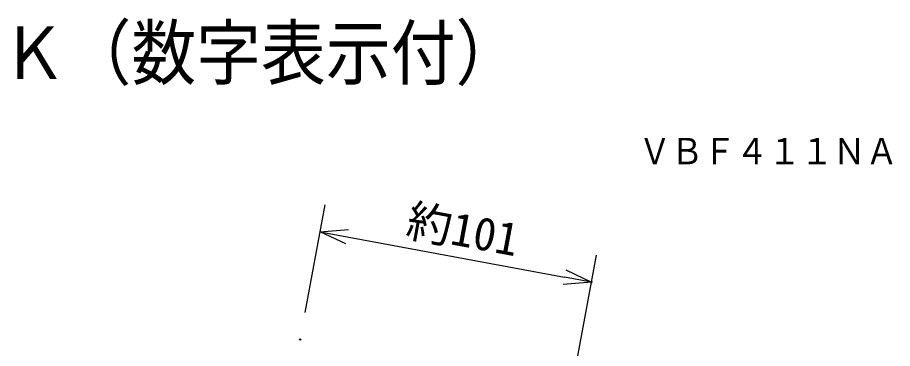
# Model space of a CAD drawing. Units: millimetres, scale not verified. Extents: x -62 to 62, y -57 to 58.
# Drawn here: x -1.3 to 62.5, y 33.6 to 57.8 of the extents above; entities that cross this region are included whole.
import ezdxf
from ezdxf.enums import TextEntityAlignment as Align

# ---------------------------------------------------------------- set-up
doc = ezdxf.new("R2010")
doc.units = ezdxf.units.MM
doc.header["$LTSCALE"] = 0.191441
doc.header["$PDMODE"] = 32
doc.header["$PDSIZE"] = 0.0957
for name, color, linetype in [('0-0_MOJI1', 2, 'Continuous'), ('0-3_TOUROKU', 1, 'Continuous'), ('0-4_SUNPO', 3, 'Continuous'), ('0-5_DEFPOINTS', 7, 'Continuous')]:
    doc.layers.add(name, color=color, linetype=linetype)
doc.styles.add('ＭＳ ゴシック', font='')
doc.styles.get('ＭＳ ゴシック').set_extended_font_data('MS Gothic')

# ---------------------------------------------------------------- blocks, each defined once
blk = doc.blocks.new('_OPEN30')
at = {"layer": '0-5_DEFPOINTS'}
blk.add_line((0, 0), (-1, 0), dxfattribs=at)
blk.add_lwpolyline([(-1, 0.26795), (0, 0), (-1, -0.26795)], dxfattribs=at)

msp = doc.modelspace()

# ---------------------------------------------------------------- linework, layer by layer
at = {"layer": '0-4_SUNPO'}
for p, q in [((19.6795, 36.255), (21.1428, 44.12)), ((22.7432, 41.7879), (38.5751, 38.8423)), ((39.4438, 32.5776), (40.9072, 40.4427))]:
    msp.add_line(p, q, dxfattribs=at)
at = {"layer": '0-5_DEFPOINTS'}
for p in [(40.5413, 38.4764), (19.3136, 34.2888)]:
    msp.add_point(p, dxfattribs=at)

# ---------------------------------------------------------------- block references
at = {"layer": '0-4_SUNPO', "xscale": 2, "yscale": 2}
for p, rotation in [((20.777, 42.1538), 169.46), ((40.5413, 38.4764), 349.46)]:
    msp.add_blockref('_OPEN30', p, dxfattribs=dict(at, rotation=rotation))

# ---------------------------------------------------------------- texts
at = {"layer": '0-0_MOJI1', "style": 'ＭＳ ゴシック', "width": 0.9}
msp.add_text('１２キー電話機Ｋ（数字表示付）', height=3.848, dxfattribs=at).set_placement((-35.5, 52.1178), align=Align.BOTTOM_LEFT)
at = {"layer": '0-3_TOUROKU', "style": 'ＭＳ ゴシック', "width": 0.9}
msp.add_text('ＶＢＦ４１１ＮＡ', height=1.924, dxfattribs=at).set_placement((43.9666, 46.4879), align=Align.BOTTOM_LEFT)
at = {"layer": '0-4_SUNPO', "style": 'ＭＳ ゴシック'}
msp.add_text('約101', height=2.406, rotation=349.46, dxfattribs=at).set_placement((26.7925, 41.146), align=Align.BOTTOM_LEFT)

doc.saveas('drawing.dxf')
